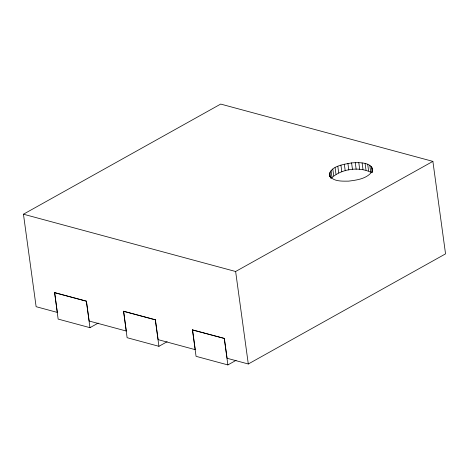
<?xml version="1.0" encoding="UTF-8"?>
<svg xmlns="http://www.w3.org/2000/svg" width="469" height="469" viewBox="0 0 469 469"><rect width="100%" height="100%" fill="white"/><g stroke="black" fill="none" stroke-linecap="round" stroke-linejoin="round"><path stroke-width="0.7" d="M372.644 172.199C373.676 161.711 358.685 162.397 351.586 162.901C344.164 164.373 328.417 166.073 329.555 176.625M372.462 170.874C367.579 178.724 356.997 180.084 348.561 181.14C342.147 181.128 332.943 181.825 329.379 175.3M331.184 178.296C341.385 168.699 359.324 166.255 371.753 172.709M98.179 323.094L89.972 327.679L58.144 319.084L54.621 292.603L57.335 312.424L36.119 306.691L23.45 214.204L220.7 104.077L432.881 161.377L445.55 253.864L248.3 363.991L227.084 358.263L224.37 338.442L192.442 329.906L196.06 356.329L227.887 364.923L236.1 360.339M54.521 292.662L86.448 301.198L89.163 321.019L126.296 331.044L123.582 311.228L127.105 337.703L158.932 346.304L167.14 341.719M23.45 214.204L235.631 271.504L432.881 161.377M123.482 311.281L155.409 319.823L158.123 339.638L195.256 349.669L192.542 329.848M192.442 329.906L224.37 338.442M54.621 292.603L86.448 301.198M123.582 311.228L155.409 319.823M372.351 167.855L372.621 169.837M371.366 166.501L372.181 172.445M369.801 165.305L370.703 171.906M367.69 164.297L368.593 170.904M365.099 163.505L366.002 170.112M362.103 162.96L363.006 169.567M358.791 162.673L359.694 169.28M355.25 162.655L356.153 169.262M351.586 162.901L352.489 169.508M347.904 163.411L348.813 170.013M344.316 164.162L345.219 170.769M340.916 165.141L341.825 171.742M337.809 166.307L338.718 172.914M335.083 167.644L335.986 174.251M332.808 169.104L333.717 175.711M331.061 170.64L331.964 177.247M329.889 172.217L330.704 178.161M329.32 173.788L329.684 176.432M235.631 271.504L248.3 363.991M224.27 338.501L227.887 364.923M155.309 319.876L158.932 346.304M86.349 301.256L89.972 327.679"/></g></svg>
